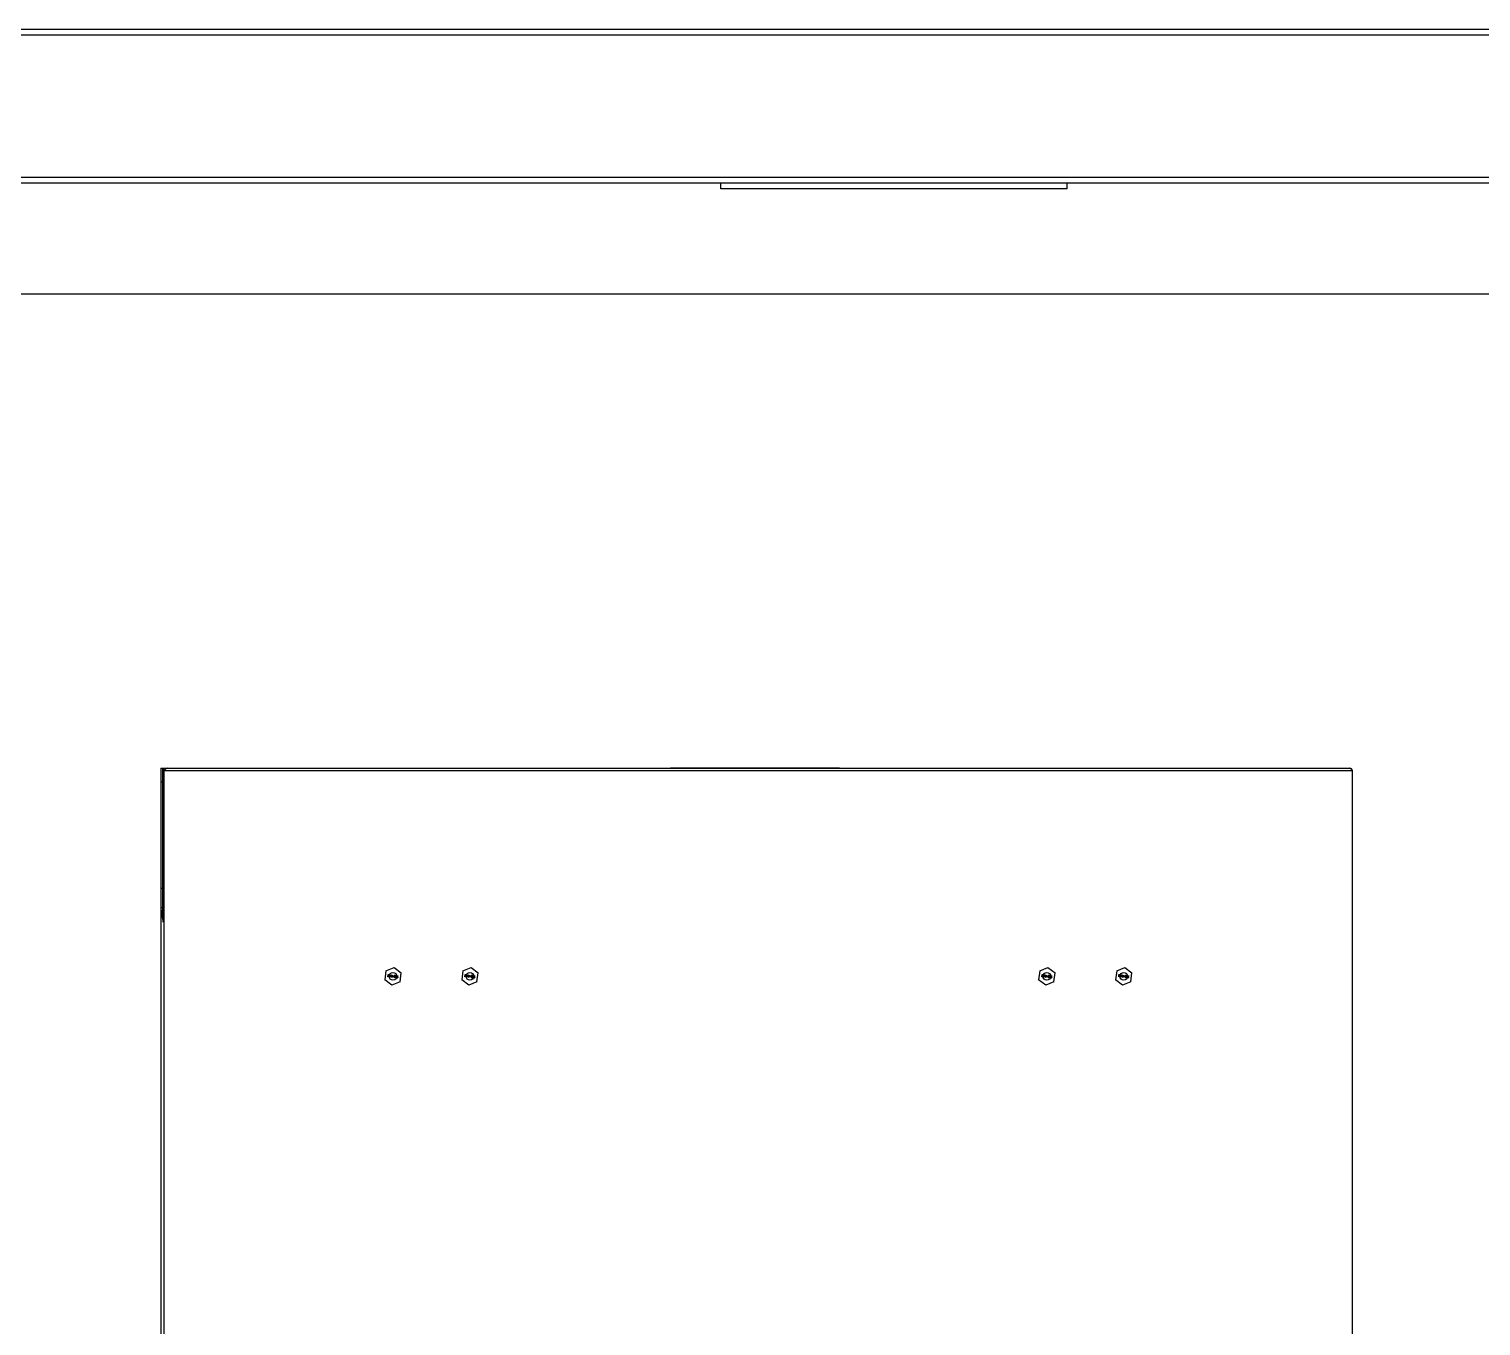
# Model space of a CAD drawing. Header units: millimetres. Extents: x 32496 to 166256, y 3504 to 23939.
# Drawn here: x 41602 to 42357, y 21490 to 22164 of the extents above; entities that cross this region are included whole.
import ezdxf

# ---------------------------------------------------------------- set-up
doc = ezdxf.new("R2010")
doc.units = ezdxf.units.MM
for name, color, linetype in [('2401-00854_BSO-M4-25_1_0', 7, 'Continuous'), ('4215-19398_1-20250317_1_0', 7, 'Continuous'), ('4215-19398_2_1_0', 7, 'Continuous'), ('4215-19398_6_1_0', 7, 'Continuous'), ('4215-19398_9_1_0', 7, 'Continuous'), ('4215-HRQZZ01_1_1_0', 7, 'Continuous'), ('4403-10194_1_0', 7, 'Continuous'), ('FG-S100X100-2059_0', 7, 'Continuous'), ('QIAOJIA-1_0', 7, 'Continuous'), ('S04S0230_0', 7, 'Continuous')]:
    doc.layers.add(name, color=color, linetype=linetype)

msp = doc.modelspace()

# ---------------------------------------------------------------- linework, layer by layer
at = {"layer": '2401-00854_BSO-M4-25_1_0', "color": 7, "linetype": 'Continuous'}
for p, q in [((41787.51, 21674.18), (41786.932, 21669.597)), ((41790.612, 21666.806), (41786.932, 21669.597)), ((41787.51, 21674.18), (41791.767, 21675.971)), ((41788.56, 21671.115), (41788.71, 21672.305)), ((41788.709, 21671.096), (41788.56, 21671.115)), ((41788.827, 21672.033), (41788.709, 21671.096)), ((41788.71, 21672.305), (41788.933, 21672.277)), ((41788.827, 21672.033), (41789.056, 21671.052)), ((41789.171, 21671.166), (41788.933, 21672.277)), ((41789.254, 21671.027), (41789.056, 21671.052)), ((41789.677, 21672.184), (41789.171, 21671.166)), ((41789.254, 21671.027), (41789.72, 21671.921)), ((41789.602, 21670.984), (41789.72, 21671.921)), ((41789.751, 21670.965), (41789.602, 21670.984)), ((41789.677, 21672.184), (41789.901, 21672.155)), ((41789.901, 21672.155), (41789.751, 21670.965)), ((41789.994, 21671.294), (41790.013, 21671.446)), ((41790.589, 21671.219), (41789.994, 21671.294)), ((41790.694, 21672.055), (41790.013, 21671.446)), ((41790.186, 21671.425), (41790.669, 21671.853)), ((41790.186, 21671.425), (41790.608, 21671.371)), ((41790.544, 21670.865), (41790.589, 21671.219)), ((41790.693, 21670.846), (41790.544, 21670.865)), ((41790.608, 21671.371), (41790.669, 21671.853)), ((41794.87, 21668.597), (41790.612, 21666.806)), ((41790.738, 21671.201), (41790.693, 21670.846)), ((41790.694, 21672.055), (41790.843, 21672.037)), ((41790.986, 21671.169), (41790.738, 21671.201)), ((41790.843, 21672.037), (41790.757, 21671.353)), ((41790.757, 21671.353), (41791.005, 21671.321)), ((41791.005, 21671.321), (41790.986, 21671.169)), ((41791.365, 21671.379), (41791.197, 21671.246)), ((41791.197, 21671.246), (41791.219, 21671.217)), ((41791.219, 21671.217), (41791.359, 21671.328)), ((41791.263, 21671.572), (41791.235, 21671.55)), ((41791.235, 21671.55), (41791.365, 21671.379)), ((41791.371, 21671.43), (41791.263, 21671.572)), ((41791.336, 21671.151), (41791.359, 21671.328)), ((41791.386, 21671.145), (41791.336, 21671.151)), ((41791.371, 21671.43), (41791.394, 21671.607)), ((41791.408, 21671.322), (41791.386, 21671.145)), ((41791.394, 21671.607), (41791.443, 21671.601)), ((41791.408, 21671.322), (41791.516, 21671.18)), ((41791.415, 21671.373), (41791.583, 21671.506)), ((41791.544, 21671.202), (41791.415, 21671.373)), ((41791.443, 21671.601), (41791.421, 21671.423)), ((41791.561, 21671.534), (41791.421, 21671.423)), ((41791.516, 21671.18), (41791.544, 21671.202)), ((41791.583, 21671.506), (41791.561, 21671.534)), ((41791.685, 21670.721), (41791.701, 21670.848)), ((41792.578, 21670.608), (41791.685, 21670.721)), ((41792.476, 21671.393), (41791.701, 21670.848)), ((41791.767, 21675.971), (41795.447, 21673.179)), ((41791.863, 21671.728), (41791.825, 21671.63)), ((41791.949, 21671.614), (41791.825, 21671.63)), ((41791.975, 21671.817), (41791.863, 21671.728)), ((41791.9, 21670.823), (41792.59, 21671.302)), ((41791.9, 21670.823), (41792.594, 21670.735)), ((41791.949, 21671.614), (41792.008, 21671.684)), ((41792.08, 21671.855), (41791.975, 21671.817)), ((41792.008, 21671.684), (41792.089, 21671.725)), ((41792.257, 21671.858), (41792.08, 21671.855)), ((41792.089, 21671.725), (41792.216, 21671.735)), ((41792.315, 21671.722), (41792.216, 21671.735)), ((41792.257, 21671.858), (41792.356, 21671.846)), ((41792.315, 21671.722), (41792.436, 21671.681)), ((41792.502, 21671.802), (41792.356, 21671.846)), ((41792.436, 21671.681), (41792.504, 21671.621)), ((41792.538, 21671.488), (41792.476, 21671.393)), ((41792.595, 21671.739), (41792.502, 21671.802)), ((41792.504, 21671.621), (41792.544, 21671.539)), ((41792.538, 21671.488), (41792.544, 21671.539)), ((41792.594, 21670.735), (41792.578, 21670.608)), ((41792.59, 21671.302), (41792.649, 21671.372)), ((41792.681, 21671.625), (41792.595, 21671.739)), ((41792.649, 21671.372), (41792.687, 21671.47)), ((41792.693, 21671.52), (41792.681, 21671.625)), ((41792.693, 21671.52), (41792.687, 21671.47)), ((41792.815, 21670.887), (41792.852, 21670.78)), ((41792.815, 21670.887), (41792.964, 21670.869)), ((41792.844, 21671.115), (41792.927, 21671.774)), ((41793.017, 21671.094), (41792.844, 21671.115)), ((41792.852, 21670.78), (41792.913, 21670.669)), ((41792.913, 21670.669), (41793.028, 21670.578)), ((41792.927, 21671.774), (41793.77, 21671.668)), ((41793.001, 21670.761), (41792.964, 21670.869)), ((41793.035, 21671.632), (41792.984, 21671.226)), ((41793.117, 21671.287), (41792.984, 21671.226)), ((41793.069, 21670.701), (41793.001, 21670.761)), ((41793.017, 21671.094), (41793.126, 21671.157)), ((41793.028, 21670.578), (41793.149, 21670.537)), ((41793.754, 21671.541), (41793.035, 21671.632)), ((41793.165, 21670.663), (41793.069, 21670.701)), ((41793.244, 21671.297), (41793.117, 21671.287)), ((41793.126, 21671.157), (41793.228, 21671.17)), ((41793.297, 21670.518), (41793.149, 21670.537)), ((41793.165, 21670.663), (41793.313, 21670.644)), ((41793.377, 21671.151), (41793.228, 21671.17)), ((41793.244, 21671.297), (41793.393, 21671.278)), ((41793.297, 21670.518), (41793.425, 21670.528)), ((41793.416, 21670.657), (41793.313, 21670.644)), ((41793.377, 21671.151), (41793.473, 21671.113)), ((41793.514, 21671.237), (41793.393, 21671.278)), ((41793.497, 21670.699), (41793.416, 21670.657)), ((41793.425, 21670.528), (41793.558, 21670.588)), ((41793.473, 21671.113), (41793.541, 21671.053)), ((41793.556, 21670.768), (41793.497, 21670.699)), ((41793.629, 21671.145), (41793.514, 21671.237)), ((41793.541, 21671.053), (41793.581, 21670.971)), ((41793.59, 21670.841), (41793.556, 21670.768)), ((41793.558, 21670.588), (41793.645, 21670.68)), ((41793.581, 21670.971), (41793.597, 21670.892)), ((41793.59, 21670.841), (41793.597, 21670.892)), ((41793.69, 21671.034), (41793.629, 21671.145)), ((41793.645, 21670.68), (41793.711, 21670.8)), ((41793.724, 21670.902), (41793.69, 21671.034)), ((41793.724, 21670.902), (41793.711, 21670.8)), ((41793.77, 21671.668), (41793.754, 21671.541)), ((41794.87, 21668.597), (41795.447, 21673.179)), ((41827.51, 21674.18), (41826.932, 21669.597)), ((41830.612, 21666.806), (41826.932, 21669.597)), ((41827.51, 21674.18), (41831.767, 21675.971)), ((41828.56, 21671.115), (41828.71, 21672.305)), ((41828.709, 21671.096), (41828.56, 21671.115)), ((41828.827, 21672.033), (41828.709, 21671.096)), ((41828.71, 21672.305), (41828.933, 21672.277)), ((41828.827, 21672.033), (41829.056, 21671.052)), ((41829.171, 21671.166), (41828.933, 21672.277)), ((41829.254, 21671.027), (41829.056, 21671.052)), ((41829.677, 21672.184), (41829.171, 21671.166)), ((41829.254, 21671.027), (41829.72, 21671.921)), ((41829.602, 21670.984), (41829.72, 21671.921)), ((41829.751, 21670.965), (41829.602, 21670.984)), ((41829.677, 21672.184), (41829.901, 21672.155)), ((41829.901, 21672.155), (41829.751, 21670.965)), ((41829.994, 21671.294), (41830.013, 21671.446)), ((41830.589, 21671.219), (41829.994, 21671.294)), ((41830.694, 21672.055), (41830.013, 21671.446)), ((41830.186, 21671.425), (41830.669, 21671.853)), ((41830.186, 21671.425), (41830.608, 21671.371)), ((41830.544, 21670.865), (41830.589, 21671.219)), ((41830.693, 21670.846), (41830.544, 21670.865)), ((41830.608, 21671.371), (41830.669, 21671.853)), ((41834.87, 21668.597), (41830.612, 21666.806)), ((41830.738, 21671.201), (41830.693, 21670.846)), ((41830.694, 21672.055), (41830.843, 21672.037)), ((41830.986, 21671.169), (41830.738, 21671.201)), ((41830.843, 21672.037), (41830.757, 21671.353)), ((41830.757, 21671.353), (41831.005, 21671.321)), ((41831.005, 21671.321), (41830.986, 21671.169)), ((41831.365, 21671.379), (41831.197, 21671.246)), ((41831.197, 21671.246), (41831.219, 21671.217)), ((41831.219, 21671.217), (41831.359, 21671.328)), ((41831.263, 21671.572), (41831.235, 21671.55)), ((41831.235, 21671.55), (41831.365, 21671.379)), ((41831.371, 21671.43), (41831.263, 21671.572)), ((41831.336, 21671.151), (41831.359, 21671.328)), ((41831.386, 21671.145), (41831.336, 21671.151)), ((41831.371, 21671.43), (41831.394, 21671.607)), ((41831.408, 21671.322), (41831.386, 21671.145)), ((41831.394, 21671.607), (41831.443, 21671.601)), ((41831.408, 21671.322), (41831.516, 21671.18)), ((41831.415, 21671.373), (41831.583, 21671.506)), ((41831.544, 21671.202), (41831.415, 21671.373)), ((41831.443, 21671.601), (41831.421, 21671.423)), ((41831.561, 21671.534), (41831.421, 21671.423)), ((41831.516, 21671.18), (41831.544, 21671.202)), ((41831.583, 21671.506), (41831.561, 21671.534)), ((41831.685, 21670.721), (41831.701, 21670.848)), ((41832.578, 21670.608), (41831.685, 21670.721)), ((41832.476, 21671.393), (41831.701, 21670.848)), ((41831.767, 21675.971), (41835.447, 21673.179)), ((41831.863, 21671.728), (41831.825, 21671.63)), ((41831.949, 21671.614), (41831.825, 21671.63)), ((41831.975, 21671.817), (41831.863, 21671.728)), ((41831.9, 21670.823), (41832.59, 21671.302)), ((41831.9, 21670.823), (41832.594, 21670.735)), ((41831.949, 21671.614), (41832.008, 21671.684)), ((41832.08, 21671.855), (41831.975, 21671.817)), ((41832.008, 21671.684), (41832.089, 21671.725)), ((41832.257, 21671.858), (41832.08, 21671.855)), ((41832.089, 21671.725), (41832.216, 21671.735)), ((41832.315, 21671.722), (41832.216, 21671.735)), ((41832.257, 21671.858), (41832.356, 21671.846)), ((41832.315, 21671.722), (41832.436, 21671.681)), ((41832.502, 21671.802), (41832.356, 21671.846)), ((41832.436, 21671.681), (41832.504, 21671.621)), ((41832.538, 21671.488), (41832.476, 21671.393)), ((41832.595, 21671.739), (41832.502, 21671.802)), ((41832.504, 21671.621), (41832.544, 21671.539)), ((41832.538, 21671.488), (41832.544, 21671.539)), ((41832.594, 21670.735), (41832.578, 21670.608)), ((41832.59, 21671.302), (41832.649, 21671.372)), ((41832.681, 21671.625), (41832.595, 21671.739)), ((41832.649, 21671.372), (41832.687, 21671.47)), ((41832.693, 21671.52), (41832.681, 21671.625)), ((41832.693, 21671.52), (41832.687, 21671.47)), ((41832.815, 21670.887), (41832.852, 21670.78)), ((41832.815, 21670.887), (41832.964, 21670.869)), ((41832.844, 21671.115), (41832.927, 21671.774)), ((41833.017, 21671.094), (41832.844, 21671.115)), ((41832.852, 21670.78), (41832.913, 21670.669)), ((41832.913, 21670.669), (41833.028, 21670.578)), ((41832.927, 21671.774), (41833.77, 21671.668)), ((41833.001, 21670.761), (41832.964, 21670.869)), ((41833.035, 21671.632), (41832.984, 21671.226)), ((41833.117, 21671.287), (41832.984, 21671.226)), ((41833.069, 21670.701), (41833.001, 21670.761)), ((41833.017, 21671.094), (41833.126, 21671.157)), ((41833.028, 21670.578), (41833.149, 21670.537)), ((41833.754, 21671.541), (41833.035, 21671.632)), ((41833.165, 21670.663), (41833.069, 21670.701)), ((41833.244, 21671.297), (41833.117, 21671.287)), ((41833.126, 21671.157), (41833.228, 21671.17)), ((41833.297, 21670.518), (41833.149, 21670.537)), ((41833.165, 21670.663), (41833.313, 21670.644)), ((41833.377, 21671.151), (41833.228, 21671.17)), ((41833.244, 21671.297), (41833.393, 21671.278)), ((41833.297, 21670.518), (41833.425, 21670.528)), ((41833.416, 21670.657), (41833.313, 21670.644)), ((41833.377, 21671.151), (41833.473, 21671.113)), ((41833.514, 21671.237), (41833.393, 21671.278)), ((41833.497, 21670.699), (41833.416, 21670.657)), ((41833.425, 21670.528), (41833.558, 21670.588)), ((41833.473, 21671.113), (41833.541, 21671.053)), ((41833.556, 21670.768), (41833.497, 21670.699)), ((41833.629, 21671.145), (41833.514, 21671.237)), ((41833.541, 21671.053), (41833.581, 21670.971)), ((41833.59, 21670.841), (41833.556, 21670.768)), ((41833.558, 21670.588), (41833.645, 21670.68)), ((41833.581, 21670.971), (41833.597, 21670.892)), ((41833.59, 21670.841), (41833.597, 21670.892)), ((41833.69, 21671.034), (41833.629, 21671.145)), ((41833.645, 21670.68), (41833.711, 21670.8)), ((41833.724, 21670.902), (41833.69, 21671.034)), ((41833.724, 21670.902), (41833.711, 21670.8)), ((41833.77, 21671.668), (41833.754, 21671.541)), ((41834.87, 21668.597), (41835.447, 21673.179)), ((42127.51, 21674.18), (42126.932, 21669.597)), ((42130.612, 21666.806), (42126.932, 21669.597)), ((42127.51, 21674.18), (42131.767, 21675.971)), ((42128.56, 21671.115), (42128.71, 21672.305)), ((42128.709, 21671.096), (42128.56, 21671.115)), ((42128.827, 21672.033), (42128.709, 21671.096)), ((42128.71, 21672.305), (42128.933, 21672.277)), ((42128.827, 21672.033), (42129.056, 21671.052)), ((42129.171, 21671.166), (42128.933, 21672.277)), ((42129.254, 21671.027), (42129.056, 21671.052)), ((42129.677, 21672.184), (42129.171, 21671.166)), ((42129.254, 21671.027), (42129.72, 21671.921)), ((42129.602, 21670.984), (42129.72, 21671.921)), ((42129.751, 21670.965), (42129.602, 21670.984)), ((42129.677, 21672.184), (42129.901, 21672.155)), ((42129.901, 21672.155), (42129.751, 21670.965)), ((42129.994, 21671.294), (42130.013, 21671.446)), ((42130.589, 21671.219), (42129.994, 21671.294)), ((42130.694, 21672.055), (42130.013, 21671.446)), ((42130.186, 21671.425), (42130.669, 21671.853)), ((42130.186, 21671.425), (42130.608, 21671.371)), ((42130.544, 21670.865), (42130.589, 21671.219)), ((42130.693, 21670.846), (42130.544, 21670.865)), ((42130.608, 21671.371), (42130.669, 21671.853)), ((42134.87, 21668.597), (42130.612, 21666.806)), ((42130.738, 21671.201), (42130.693, 21670.846)), ((42130.694, 21672.055), (42130.843, 21672.037)), ((42130.986, 21671.169), (42130.738, 21671.201)), ((42130.843, 21672.037), (42130.757, 21671.353)), ((42130.757, 21671.353), (42131.005, 21671.321)), ((42131.005, 21671.321), (42130.986, 21671.169)), ((42131.365, 21671.379), (42131.197, 21671.246)), ((42131.197, 21671.246), (42131.219, 21671.217)), ((42131.219, 21671.217), (42131.359, 21671.328)), ((42131.263, 21671.572), (42131.235, 21671.55)), ((42131.235, 21671.55), (42131.365, 21671.379)), ((42131.371, 21671.43), (42131.263, 21671.572)), ((42131.336, 21671.151), (42131.359, 21671.328)), ((42131.386, 21671.145), (42131.336, 21671.151)), ((42131.371, 21671.43), (42131.394, 21671.607)), ((42131.408, 21671.322), (42131.386, 21671.145)), ((42131.394, 21671.607), (42131.443, 21671.601)), ((42131.408, 21671.322), (42131.516, 21671.18)), ((42131.415, 21671.373), (42131.583, 21671.506)), ((42131.544, 21671.202), (42131.415, 21671.373)), ((42131.443, 21671.601), (42131.421, 21671.423)), ((42131.561, 21671.534), (42131.421, 21671.423)), ((42131.516, 21671.18), (42131.544, 21671.202)), ((42131.583, 21671.506), (42131.561, 21671.534)), ((42131.685, 21670.721), (42131.701, 21670.848)), ((42132.578, 21670.608), (42131.685, 21670.721)), ((42132.476, 21671.393), (42131.701, 21670.848)), ((42131.767, 21675.971), (42135.447, 21673.179)), ((42131.863, 21671.728), (42131.825, 21671.63)), ((42131.949, 21671.614), (42131.825, 21671.63)), ((42131.975, 21671.817), (42131.863, 21671.728)), ((42131.9, 21670.823), (42132.59, 21671.302)), ((42131.9, 21670.823), (42132.594, 21670.735)), ((42131.949, 21671.614), (42132.008, 21671.684)), ((42132.08, 21671.855), (42131.975, 21671.817)), ((42132.008, 21671.684), (42132.089, 21671.725)), ((42132.257, 21671.858), (42132.08, 21671.855)), ((42132.089, 21671.725), (42132.216, 21671.735)), ((42132.315, 21671.722), (42132.216, 21671.735)), ((42132.257, 21671.858), (42132.356, 21671.846)), ((42132.315, 21671.722), (42132.436, 21671.681)), ((42132.502, 21671.802), (42132.356, 21671.846)), ((42132.436, 21671.681), (42132.504, 21671.621)), ((42132.538, 21671.488), (42132.476, 21671.393)), ((42132.595, 21671.739), (42132.502, 21671.802)), ((42132.504, 21671.621), (42132.544, 21671.539)), ((42132.538, 21671.488), (42132.544, 21671.539)), ((42132.594, 21670.735), (42132.578, 21670.608)), ((42132.59, 21671.302), (42132.649, 21671.372)), ((42132.681, 21671.625), (42132.595, 21671.739)), ((42132.649, 21671.372), (42132.687, 21671.47)), ((42132.693, 21671.52), (42132.681, 21671.625)), ((42132.693, 21671.52), (42132.687, 21671.47)), ((42132.815, 21670.887), (42132.852, 21670.78)), ((42132.815, 21670.887), (42132.964, 21670.869)), ((42132.844, 21671.115), (42132.927, 21671.774)), ((42133.017, 21671.094), (42132.844, 21671.115)), ((42132.852, 21670.78), (42132.913, 21670.669)), ((42132.913, 21670.669), (42133.028, 21670.578)), ((42132.927, 21671.774), (42133.77, 21671.668)), ((42133.001, 21670.761), (42132.964, 21670.869)), ((42133.035, 21671.632), (42132.984, 21671.226)), ((42133.117, 21671.287), (42132.984, 21671.226)), ((42133.069, 21670.701), (42133.001, 21670.761)), ((42133.017, 21671.094), (42133.126, 21671.157)), ((42133.028, 21670.578), (42133.149, 21670.537)), ((42133.754, 21671.541), (42133.035, 21671.632)), ((42133.165, 21670.663), (42133.069, 21670.701)), ((42133.244, 21671.297), (42133.117, 21671.287)), ((42133.126, 21671.157), (42133.228, 21671.17)), ((42133.297, 21670.518), (42133.149, 21670.537)), ((42133.165, 21670.663), (42133.313, 21670.644)), ((42133.377, 21671.151), (42133.228, 21671.17)), ((42133.244, 21671.297), (42133.393, 21671.278)), ((42133.297, 21670.518), (42133.425, 21670.528)), ((42133.416, 21670.657), (42133.313, 21670.644)), ((42133.377, 21671.151), (42133.473, 21671.113)), ((42133.514, 21671.237), (42133.393, 21671.278)), ((42133.497, 21670.699), (42133.416, 21670.657)), ((42133.425, 21670.528), (42133.558, 21670.588)), ((42133.473, 21671.113), (42133.541, 21671.053)), ((42133.556, 21670.768), (42133.497, 21670.699)), ((42133.629, 21671.145), (42133.514, 21671.237)), ((42133.541, 21671.053), (42133.581, 21670.971)), ((42133.59, 21670.841), (42133.556, 21670.768)), ((42133.558, 21670.588), (42133.645, 21670.68)), ((42133.581, 21670.971), (42133.597, 21670.892)), ((42133.59, 21670.841), (42133.597, 21670.892)), ((42133.69, 21671.034), (42133.629, 21671.145)), ((42133.645, 21670.68), (42133.711, 21670.8)), ((42133.724, 21670.902), (42133.69, 21671.034)), ((42133.724, 21670.902), (42133.711, 21670.8)), ((42133.77, 21671.668), (42133.754, 21671.541)), ((42134.87, 21668.597), (42135.447, 21673.179)), ((42167.51, 21674.18), (42166.932, 21669.597)), ((42170.612, 21666.806), (42166.932, 21669.597)), ((42167.51, 21674.18), (42171.767, 21675.971)), ((42168.56, 21671.115), (42168.71, 21672.305)), ((42168.709, 21671.096), (42168.56, 21671.115)), ((42168.827, 21672.033), (42168.709, 21671.096)), ((42168.71, 21672.305), (42168.933, 21672.277)), ((42168.827, 21672.033), (42169.056, 21671.052)), ((42169.171, 21671.166), (42168.933, 21672.277)), ((42169.254, 21671.027), (42169.056, 21671.052)), ((42169.677, 21672.184), (42169.171, 21671.166)), ((42169.254, 21671.027), (42169.72, 21671.921)), ((42169.602, 21670.984), (42169.72, 21671.921)), ((42169.751, 21670.965), (42169.602, 21670.984)), ((42169.677, 21672.184), (42169.901, 21672.155)), ((42169.901, 21672.155), (42169.751, 21670.965)), ((42169.994, 21671.294), (42170.013, 21671.446)), ((42170.589, 21671.219), (42169.994, 21671.294)), ((42170.694, 21672.055), (42170.013, 21671.446)), ((42170.186, 21671.425), (42170.669, 21671.853)), ((42170.186, 21671.425), (42170.608, 21671.371)), ((42170.544, 21670.865), (42170.589, 21671.219)), ((42170.693, 21670.846), (42170.544, 21670.865)), ((42170.608, 21671.371), (42170.669, 21671.853)), ((42174.87, 21668.597), (42170.612, 21666.806)), ((42170.738, 21671.201), (42170.693, 21670.846)), ((42170.694, 21672.055), (42170.843, 21672.037)), ((42170.986, 21671.169), (42170.738, 21671.201)), ((42170.843, 21672.037), (42170.757, 21671.353)), ((42170.757, 21671.353), (42171.005, 21671.321)), ((42171.005, 21671.321), (42170.986, 21671.169)), ((42171.365, 21671.379), (42171.197, 21671.246)), ((42171.197, 21671.246), (42171.219, 21671.217)), ((42171.219, 21671.217), (42171.359, 21671.328)), ((42171.263, 21671.572), (42171.235, 21671.55)), ((42171.235, 21671.55), (42171.365, 21671.379)), ((42171.371, 21671.43), (42171.263, 21671.572)), ((42171.336, 21671.151), (42171.359, 21671.328)), ((42171.386, 21671.145), (42171.336, 21671.151)), ((42171.371, 21671.43), (42171.394, 21671.607)), ((42171.408, 21671.322), (42171.386, 21671.145)), ((42171.394, 21671.607), (42171.443, 21671.601)), ((42171.408, 21671.322), (42171.516, 21671.18)), ((42171.415, 21671.373), (42171.583, 21671.506)), ((42171.544, 21671.202), (42171.415, 21671.373)), ((42171.443, 21671.601), (42171.421, 21671.423)), ((42171.561, 21671.534), (42171.421, 21671.423)), ((42171.516, 21671.18), (42171.544, 21671.202)), ((42171.583, 21671.506), (42171.561, 21671.534)), ((42171.685, 21670.721), (42171.701, 21670.848)), ((42172.578, 21670.608), (42171.685, 21670.721)), ((42172.476, 21671.393), (42171.701, 21670.848)), ((42171.767, 21675.971), (42175.447, 21673.179)), ((42171.863, 21671.728), (42171.825, 21671.63)), ((42171.949, 21671.614), (42171.825, 21671.63)), ((42171.975, 21671.817), (42171.863, 21671.728)), ((42171.9, 21670.823), (42172.59, 21671.302)), ((42171.9, 21670.823), (42172.594, 21670.735)), ((42171.949, 21671.614), (42172.008, 21671.684)), ((42172.08, 21671.855), (42171.975, 21671.817)), ((42172.008, 21671.684), (42172.089, 21671.725)), ((42172.257, 21671.858), (42172.08, 21671.855)), ((42172.089, 21671.725), (42172.216, 21671.735)), ((42172.315, 21671.722), (42172.216, 21671.735)), ((42172.257, 21671.858), (42172.356, 21671.846)), ((42172.315, 21671.722), (42172.436, 21671.681)), ((42172.502, 21671.802), (42172.356, 21671.846)), ((42172.436, 21671.681), (42172.504, 21671.621)), ((42172.538, 21671.488), (42172.476, 21671.393)), ((42172.595, 21671.739), (42172.502, 21671.802)), ((42172.504, 21671.621), (42172.544, 21671.539)), ((42172.538, 21671.488), (42172.544, 21671.539)), ((42172.594, 21670.735), (42172.578, 21670.608)), ((42172.59, 21671.302), (42172.649, 21671.372)), ((42172.681, 21671.625), (42172.595, 21671.739)), ((42172.649, 21671.372), (42172.687, 21671.47)), ((42172.693, 21671.52), (42172.681, 21671.625)), ((42172.693, 21671.52), (42172.687, 21671.47)), ((42172.815, 21670.887), (42172.852, 21670.78)), ((42172.815, 21670.887), (42172.964, 21670.869)), ((42172.844, 21671.115), (42172.927, 21671.774)), ((42173.017, 21671.094), (42172.844, 21671.115)), ((42172.852, 21670.78), (42172.913, 21670.669)), ((42172.913, 21670.669), (42173.028, 21670.578)), ((42172.927, 21671.774), (42173.77, 21671.668)), ((42173.001, 21670.761), (42172.964, 21670.869)), ((42173.035, 21671.632), (42172.984, 21671.226)), ((42173.117, 21671.287), (42172.984, 21671.226)), ((42173.069, 21670.701), (42173.001, 21670.761)), ((42173.017, 21671.094), (42173.126, 21671.157)), ((42173.028, 21670.578), (42173.149, 21670.537)), ((42173.754, 21671.541), (42173.035, 21671.632)), ((42173.165, 21670.663), (42173.069, 21670.701)), ((42173.244, 21671.297), (42173.117, 21671.287)), ((42173.126, 21671.157), (42173.228, 21671.17)), ((42173.297, 21670.518), (42173.149, 21670.537)), ((42173.165, 21670.663), (42173.313, 21670.644)), ((42173.377, 21671.151), (42173.228, 21671.17)), ((42173.244, 21671.297), (42173.393, 21671.278)), ((42173.297, 21670.518), (42173.425, 21670.528)), ((42173.416, 21670.657), (42173.313, 21670.644)), ((42173.377, 21671.151), (42173.473, 21671.113)), ((42173.514, 21671.237), (42173.393, 21671.278)), ((42173.497, 21670.699), (42173.416, 21670.657)), ((42173.425, 21670.528), (42173.558, 21670.588)), ((42173.473, 21671.113), (42173.541, 21671.053)), ((42173.556, 21670.768), (42173.497, 21670.699)), ((42173.629, 21671.145), (42173.514, 21671.237)), ((42173.541, 21671.053), (42173.581, 21670.971)), ((42173.59, 21670.841), (42173.556, 21670.768)), ((42173.558, 21670.588), (42173.645, 21670.68)), ((42173.581, 21670.971), (42173.597, 21670.892)), ((42173.59, 21670.841), (42173.597, 21670.892)), ((42173.69, 21671.034), (42173.629, 21671.145)), ((42173.645, 21670.68), (42173.711, 21670.8)), ((42173.724, 21670.902), (42173.69, 21671.034)), ((42173.724, 21670.902), (42173.711, 21670.8)), ((42173.77, 21671.668), (42173.754, 21671.541)), ((42174.87, 21668.597), (42175.447, 21673.179))]:
    msp.add_line(p, q, dxfattribs=at)
at = {"layer": '4215-19398_1-20250317_1_0', "color": 7, "linetype": 'Continuous'}
for p, q in [((41670.54, 21779.588), (41670.54, 21440.638)), ((41670.54, 21779.588), (41671.54, 21779.588)), ((41671.54, 21707.241), (41671.54, 21779.588)), ((41671.74, 21779.588), (41671.74, 21699.588)), ((41671.74, 21779.588), (41673.69, 21779.588)), ((41670.54, 21707.24), (41671.54, 21707.24))]:
    msp.add_line(p, q, dxfattribs=at)
at = {"layer": '4215-19398_1-20250317_1_0', "color": 9, "linetype": 'Continuous'}
for p, q in [((41671.54, 21772.266), (41670.54, 21772.266)), ((41672.29, 21772.266), (41671.74, 21772.266)), ((41670.54, 21717.266), (41671.54, 21717.266)), ((41671.74, 21717.266), (41672.29, 21717.266))]:
    msp.add_line(p, q, dxfattribs=at)
at = {"layer": '4215-19398_1-20250317_1_0', "color": 7, "linetype": 'Continuous'}
msp.add_lwpolyline([(41671.74, 21699.588), (41671.64, 21702.139), (41671.567, 21704.69), (41671.54, 21707.241)], dxfattribs=at)
msp.add_arc((41917.473, 21760.264), 253.113, 193.675698, 193.869862, dxfattribs=at)
msp.add_open_spline([(41670.54, 21707.241), (41670.537, 21706.09), (41670.753, 21703.786), (41671.264, 21701.54), (41671.536, 21700.421)], degree=3, knots=[0, 0, 0, 0, 0.499857, 1, 1, 1, 1], dxfattribs=at)
at = {"layer": '4215-19398_2_1_0', "color": 7, "linetype": 'Continuous'}
msp.add_line((41671.54, 21778.12), (41671.74, 21778.12), dxfattribs=at)
at = {"layer": '4215-19398_6_1_0', "color": 7, "linetype": 'Continuous'}
msp.add_line((41671.74, 21778.588), (41671.54, 21778.588), dxfattribs=at)
at = {"layer": '4215-19398_9_1_0', "color": 7, "linetype": 'Continuous'}
for p, q in [((41671.74, 21777.798), (41671.54, 21777.798)), ((41671.74, 21777.198), (41671.54, 21777.198))]:
    msp.add_line(p, q, dxfattribs=at)
at = {"layer": '4215-HRQZZ01_1_1_0', "color": 7, "linetype": 'Continuous'}
for p, q in [((41672.29, 21440.638), (41672.29, 21778.188)), ((41673.69, 21779.588), (42288.69, 21779.588)), ((42290.09, 21440.638), (42290.09, 21778.188))]:
    msp.add_line(p, q, dxfattribs=at)
at = {"layer": '4215-HRQZZ01_1_1_0', "color": 9, "linetype": 'Continuous'}
msp.add_line((42290.09, 21778.188), (41672.29, 21778.188), dxfattribs=at)
at = {"layer": '4215-HRQZZ01_1_1_0', "color": 7, "linetype": 'Continuous'}
for centre in [(41791.19, 21671.388), (41831.19, 21671.388), (42131.19, 21671.388), (42171.19, 21671.388)]:
    msp.add_circle(centre, 2, dxfattribs=at)
for centre, start, end in [((41673.69, 21778.188), 90, 180), ((42288.69, 21778.188), 0, 90)]:
    msp.add_arc(centre, 1.4, start, end, dxfattribs=at)
for points, knots in [([(41672.29, 21778.188), (41672.404, 21778.368), (41672.621, 21778.709), (41672.911, 21779.103), (41673.154, 21779.35), (41673.329, 21779.483), (41673.507, 21779.568), (41673.631, 21779.588), (41673.69, 21779.588)], [0, 0, 0, 0, 0.3128613, 0.5926879, 0.7134073, 0.8194208, 0.913628, 1, 1, 1, 1]), ([(42288.69, 21779.588), (42288.749, 21779.588), (42288.873, 21779.568), (42289.051, 21779.483), (42289.226, 21779.35), (42289.469, 21779.103), (42289.758, 21778.709), (42289.975, 21778.368), (42290.09, 21778.188)], [0, 0, 0, 0, 0.086372, 0.1805792, 0.2865927, 0.4073121, 0.6871387, 1, 1, 1, 1])]:
    msp.add_open_spline(points, degree=3, knots=knots, dxfattribs=at)
at = {"layer": '4403-10194_1_0', "color": 7, "linetype": 'Continuous'}
for p, q in [((41935.44, 21779.588), (41935.44, 21779.638)), ((42023.44, 21779.638), (41935.44, 21779.638)), ((42023.44, 21779.638), (42023.44, 21779.588))]:
    msp.add_line(p, q, dxfattribs=at)
at = {"layer": '4403-10194_1_0', "color": 9, "linetype": 'Continuous'}
for p, q in [((41938.44, 21779.638), (41938.44, 21779.588)), ((42020.44, 21779.588), (42020.44, 21779.638))]:
    msp.add_line(p, q, dxfattribs=at)
at = {"layer": 'FG-S100X100-2059_0', "color": 7, "linetype": 'Continuous'}
for p, q in [((41961.64, 22080.888), (41961.64, 22083.888)), ((42141.64, 22083.888), (42141.64, 22080.888)), ((42141.64, 22080.888), (41961.64, 22080.888))]:
    msp.add_line(p, q, dxfattribs=at)
at = {"layer": 'QIAOJIA-1_0', "color": 7, "linetype": 'Continuous'}
msp.add_line((42904.44, 22026.088), (40244.14, 22026.088), dxfattribs=at)
at = {"layer": 'S04S0230_0', "color": 7, "linetype": 'Continuous'}
for p, q in [((40172.64, 22163.888), (52008.64, 22163.888)), ((40172.64, 22083.888), (52008.64, 22083.888))]:
    msp.add_line(p, q, dxfattribs=at)
at = {"layer": 'S04S0230_0', "color": 9, "linetype": 'Continuous'}
for p, q in [((40172.64, 22160.888), (52008.64, 22160.888)), ((40172.64, 22086.888), (52008.64, 22086.888))]:
    msp.add_line(p, q, dxfattribs=at)

doc.saveas('drawing.dxf')
